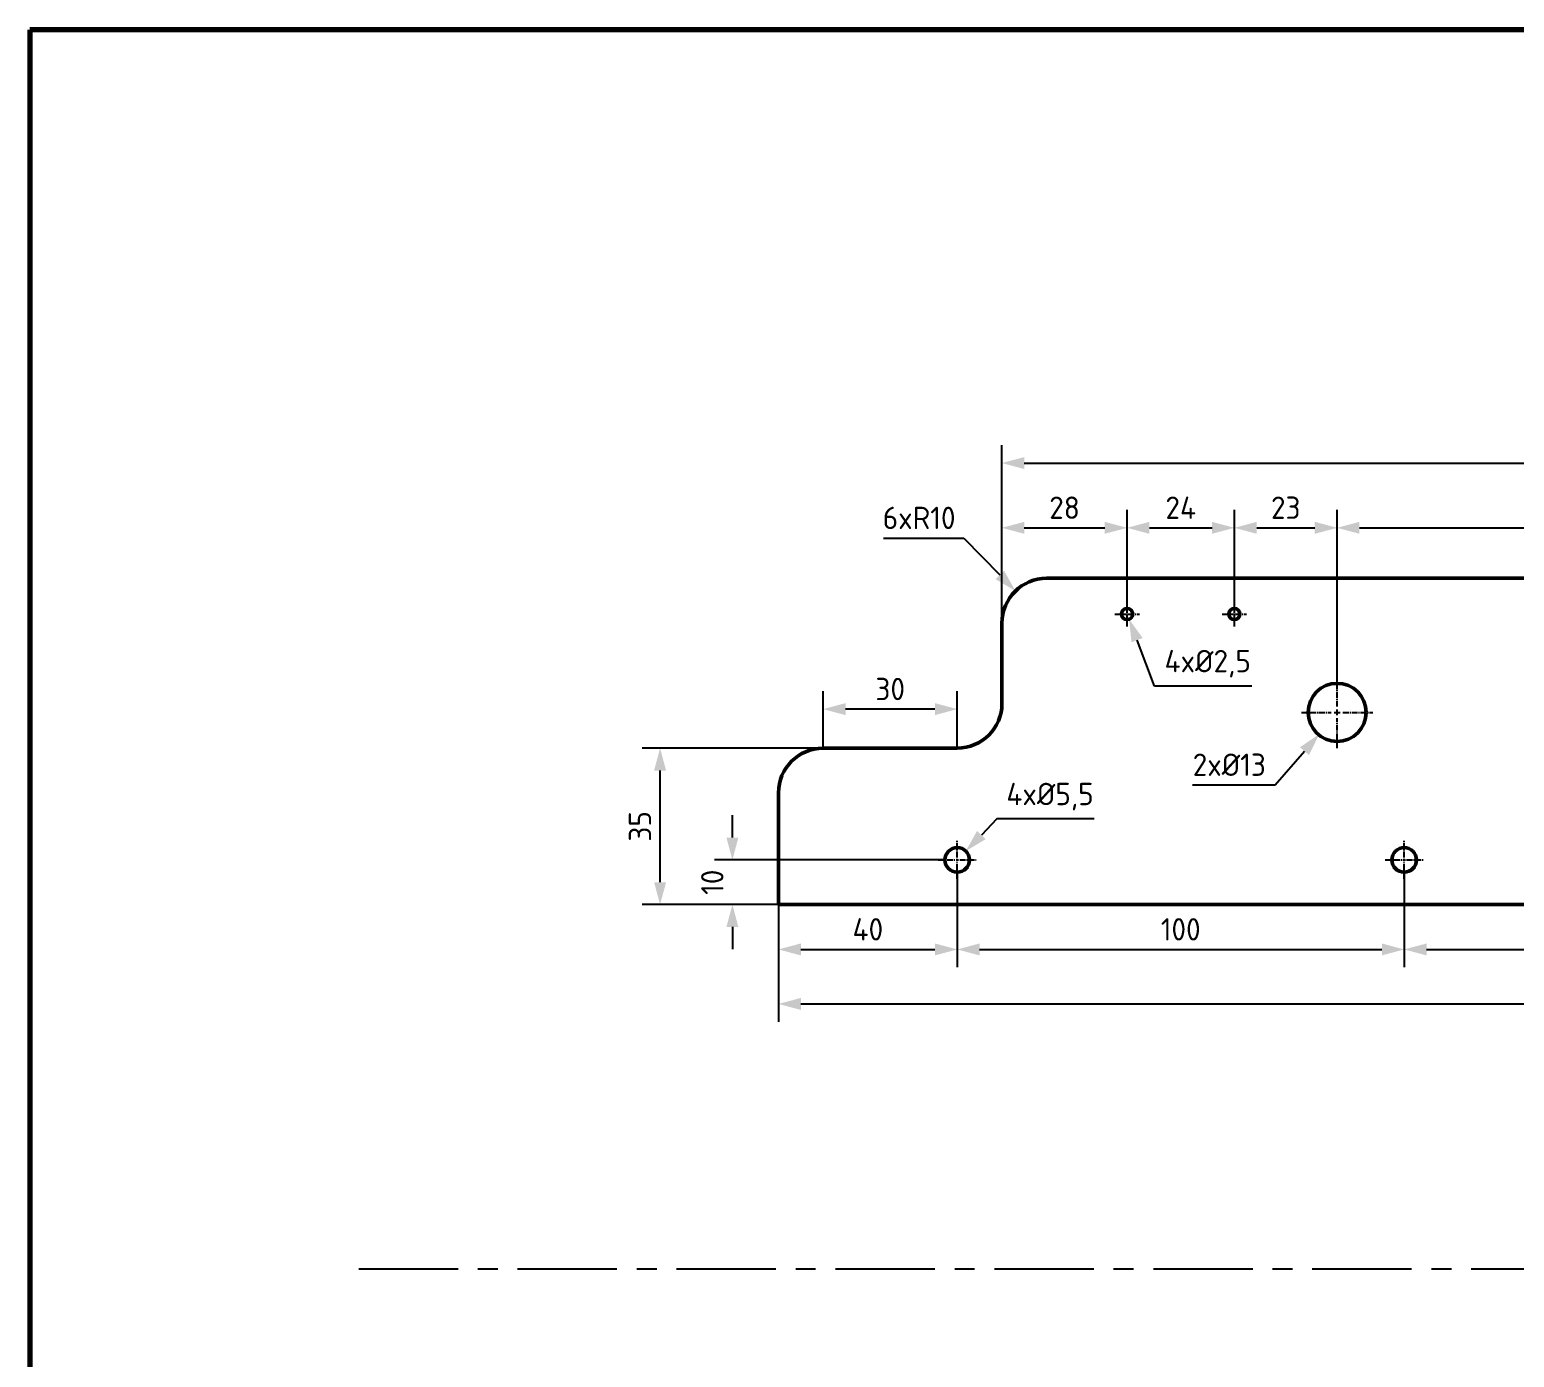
# Model space of a CAD drawing. Header units: millimetres. Extents: x -190 to 12889, y -227 to 3957.
# Drawn here: x 55.4 to 387.6, y 778.1 to 1075.1 of the extents above; entities that cross this region are included whole.
import ezdxf

# ---------------------------------------------------------------- set-up
doc = ezdxf.new("R2010")
doc.units = ezdxf.units.MM
doc.header["$LTSCALE"] = 0.7
doc.header["$PDMODE"] = 35
doc.header["$PDSIZE"] = -4
doc.linetypes.add('CENTER', pattern=[50.8, 31.75, -6.35, 6.35, -6.35])
doc.linetypes.add('CENTER2', pattern=[1.125, 0.75, -0.125, 0.125, -0.125])
doc.layers.get('0').update_dxf_attribs({"color": 255})
for name, color, linetype, lineweight in [('0.5', 7, 'Continuous', 50), ('DIM', 94, 'Continuous', 25), ('KHUNGBV', 5, 'Continuous', 70)]:
    doc.layers.add(name, color=color, linetype=linetype, lineweight=lineweight)
doc.layers.add('DTAM', color=6, linetype='CENTER')
doc.styles.add('TCVN-7284', font='tcvn+7284-2003r.ttf')
doc.dimstyles.new('TCVN_ISO-25_RadiusDia', dxfattribs={"dimtxt": 2.5, "dimasz": 2.5, "dimexe": 2, "dimexo": 0, "dimgap": 1, "dimtad": 1, "dimtoh": 1, "dimtxsty": 'TCVN-7284', "dimblk": 'Arrow', "dimcen": 0, "dimclrd": 256, "dimclre": 256, "dimclrt": 256, "dimadec": 0, "dimazin": 0, "dimtfac": 1, "dimtofl": 0, "dimtmove": 1, "dimatfit": 0, "dimldrblk": 'Arrow', "dimfxl": 1, "dimlwd": -1, "dimlwe": -1, "dimarcsym": 0})

# ---------------------------------------------------------------- blocks, each defined once
blk = doc.blocks.new('KHUNG_A3')
at = {"layer": 'KHUNGBV', "color": 8, "linetype": 'Continuous', "ltscale": 0.66}
for p, q in [((481.71, 341.61), (61.71, 341.61)), ((61.71, 341.61), (61.71, 44.61))]:
    blk.add_line(p, q, dxfattribs=at)
blk = doc.blocks.new('*U137')
at = {"color": 0, "linetype": 'CENTER2', "ltscale": 2.5, "transparency": 16777216}
for p, q in [((0, 0.55), (0, 4.25)), ((-4.25, 0), (-0.55, 0)), ((0.55, 0), (4.25, 0)), ((0, -4.25), (0, -0.55))]:
    blk.add_line(p, q, dxfattribs=at)
at = {"color": 0, "linetype": 'Continuous', "ltscale": 2.5, "transparency": 16777216}
for p, q in [((-0.275, 0), (0.275, 0)), ((0, -0.275), (0, 0.275))]:
    blk.add_line(p, q, dxfattribs=at)
blk = doc.blocks.new('*U138')
at = {"color": 0, "linetype": 'CENTER2', "ltscale": 2.5, "transparency": 16777216}
for p, q in [((-2.75, 0), (-0.25, 0)), ((0, 0.25), (0, 2.75)), ((0.25, 0), (2.75, 0)), ((0, -2.75), (0, -0.25))]:
    blk.add_line(p, q, dxfattribs=at)
at = {"color": 0, "linetype": 'Continuous', "ltscale": 2.5, "transparency": 16777216}
for p, q in [((-0.125, 0), (0.125, 0)), ((0, -0.125), (0, 0.125))]:
    blk.add_line(p, q, dxfattribs=at)
blk = doc.blocks.new('*U139')
at = {"color": 0, "linetype": 'CENTER2', "ltscale": 2.5, "transparency": 16777216}
for p, q in [((-2.75, 0), (-0.25, 0)), ((0, 0.25), (0, 2.75)), ((0.25, 0), (2.75, 0)), ((0, -2.75), (0, -0.25))]:
    blk.add_line(p, q, dxfattribs=at)
at = {"color": 0, "linetype": 'Continuous', "ltscale": 2.5, "transparency": 16777216}
for p, q in [((-0.125, 0), (0.125, 0)), ((0, -0.125), (0, 0.125))]:
    blk.add_line(p, q, dxfattribs=at)
blk = doc.blocks.new('*U140')
at = {"color": 0, "linetype": 'CENTER2', "ltscale": 2.5, "transparency": 16777216}
for p, q in [((0, 1.3), (0, 8)), ((-8, 0), (-1.3, 0)), ((1.3, 0), (8, 0)), ((0, -8), (0, -1.3))]:
    blk.add_line(p, q, dxfattribs=at)
at = {"color": 0, "linetype": 'Continuous', "ltscale": 2.5, "transparency": 16777216}
for p, q in [((-0.65, 0), (0.65, 0)), ((0, -0.65), (0, 0.65))]:
    blk.add_line(p, q, dxfattribs=at)
blk = doc.blocks.new('*U141')
at = {"color": 0, "linetype": 'CENTER2', "ltscale": 2.5, "transparency": 16777216}
for p, q in [((0, 0.55), (0, 4.25)), ((-4.25, 0), (-0.55, 0)), ((0.55, 0), (4.25, 0)), ((0, -4.25), (0, -0.55))]:
    blk.add_line(p, q, dxfattribs=at)
at = {"color": 0, "linetype": 'Continuous', "ltscale": 2.5, "transparency": 16777216}
for p, q in [((-0.275, 0), (0.275, 0)), ((0, -0.275), (0, 0.275))]:
    blk.add_line(p, q, dxfattribs=at)
blk = doc.blocks.new('kad')
at = {"layer": '0.5'}
for p, q in [((8277.51, 687497.72), (7957.51, 687497.72)), ((7947.51, 687487.72), (7947.51, 687469.72)), ((7937.51, 687459.72), (7907.51, 687459.72)), ((7897.51, 687449.72), (7897.51, 687424.72)), ((7897.51, 687424.72), (8337.51, 687424.72))]:
    blk.add_line(p, q, dxfattribs=at)
for centre, radius in [((7975.51, 687489.72), 1.25), ((7999.51, 687489.72), 1.25), ((8022.51, 687467.72), 6.5), ((7937.51, 687434.72), 2.75), ((8037.51, 687434.72), 2.75)]:
    blk.add_circle(centre, radius, dxfattribs=at)
for centre, start, end in [((7957.51, 687487.72), 90, 180), ((7937.51, 687469.72), 270, 0), ((7907.51, 687449.72), 90, 180)]:
    blk.add_arc(centre, 10, start, end, dxfattribs=at)
at = {"color": 1, "linetype": 'CENTER2', "ltscale": 2.5}
for name, p in [('*U138', (7975.51, 687489.72)), ('*U139', (7999.51, 687489.72)), ('*U140', (8022.51, 687467.72)), ('*U137', (7937.51, 687434.72)), ('*U141', (8037.51, 687434.72))]:
    blk.add_blockref(name, p, dxfattribs=at)
blk = doc.blocks.new('Arrow')
at = {"layer": 'DIM'}
blk.add_solid([(-1, 0.268), (-1, -0.268), (0, 0)], dxfattribs=at)
blk = doc.blocks.new('*D413')
at = {"layer": 'Defpoints', "color": 0, "ltscale": 0.7, "transparency": 16777216}
for p in [(300.97, 963.65), (300.97, 945.61), (272.97, 942.36)]:
    blk.add_point(p, dxfattribs=at)
at = {"layer": 'DIM', "ltscale": 0.7, "transparency": 16777216}
for p, q in [((272.97, 942.36), (272.97, 967.65)), ((300.97, 945.61), (300.97, 967.65)), ((277.97, 963.65), (295.97, 963.65))]:
    blk.add_line(p, q, dxfattribs=at)
at = {"layer": 'DIM', "ltscale": 0.7, "transparency": 16777216, "xscale": 5, "yscale": 5, "zscale": 5, "rotation": 180}
blk.add_blockref('Arrow', (272.97, 963.65), dxfattribs=at)
at = {"layer": 'DIM', "ltscale": 0.7, "transparency": 16777216, "xscale": 5, "yscale": 5, "zscale": 5}
blk.add_blockref('Arrow', (300.97, 963.65), dxfattribs=at)
at = {"layer": 'DIM', "ltscale": 0.7, "transparency": 16777216, "insert": (286.97, 968.15), "char_height": 5, "attachment_point": 5, "style": 'TCVN-7284', "bg_fill": 3, "box_fill_scale": 1.1, "bg_fill_color": 256, "bg_fill_true_color": 13158600, "bg_fill_transparency": 0}
blk.add_mtext('28', dxfattribs=at)
blk = doc.blocks.new('*D414')
at = {"layer": 'Defpoints', "color": 0, "ltscale": 0.7, "transparency": 16777216}
for p in [(324.97, 963.65), (300.97, 945.61), (324.97, 945.61)]:
    blk.add_point(p, dxfattribs=at)
at = {"layer": 'DIM', "ltscale": 0.7, "transparency": 16777216}
for p, q in [((300.97, 945.61), (300.97, 967.65)), ((324.97, 945.61), (324.97, 967.65)), ((305.97, 963.65), (319.97, 963.65))]:
    blk.add_line(p, q, dxfattribs=at)
at = {"layer": 'DIM', "ltscale": 0.7, "transparency": 16777216, "xscale": 5, "yscale": 5, "zscale": 5, "rotation": 180}
blk.add_blockref('Arrow', (300.97, 963.65), dxfattribs=at)
at = {"layer": 'DIM', "ltscale": 0.7, "transparency": 16777216, "xscale": 5, "yscale": 5, "zscale": 5}
blk.add_blockref('Arrow', (324.97, 963.65), dxfattribs=at)
at = {"layer": 'DIM', "ltscale": 0.7, "transparency": 16777216, "insert": (312.97, 968.15), "char_height": 5, "attachment_point": 5, "style": 'TCVN-7284', "bg_fill": 3, "box_fill_scale": 1.1, "bg_fill_color": 256, "bg_fill_true_color": 13158600, "bg_fill_transparency": 0}
blk.add_mtext('24', dxfattribs=at)
blk = doc.blocks.new('*D415')
at = {"layer": 'Defpoints', "color": 0, "ltscale": 0.7, "transparency": 16777216}
for p in [(347.97, 963.65), (324.97, 945.61), (347.97, 928.86)]:
    blk.add_point(p, dxfattribs=at)
at = {"layer": 'DIM', "ltscale": 0.7, "transparency": 16777216}
for p, q in [((324.97, 945.61), (324.97, 967.65)), ((347.97, 928.86), (347.97, 967.65)), ((329.97, 963.65), (342.97, 963.65))]:
    blk.add_line(p, q, dxfattribs=at)
at = {"layer": 'DIM', "ltscale": 0.7, "transparency": 16777216, "xscale": 5, "yscale": 5, "zscale": 5, "rotation": 180}
blk.add_blockref('Arrow', (324.97, 963.65), dxfattribs=at)
at = {"layer": 'DIM', "ltscale": 0.7, "transparency": 16777216, "xscale": 5, "yscale": 5, "zscale": 5}
blk.add_blockref('Arrow', (347.97, 963.65), dxfattribs=at)
at = {"layer": 'DIM', "ltscale": 0.7, "transparency": 16777216, "insert": (336.47, 968.15), "char_height": 5, "attachment_point": 5, "style": 'TCVN-7284', "bg_fill": 3, "box_fill_scale": 1.1, "bg_fill_color": 256, "bg_fill_true_color": 13158600, "bg_fill_transparency": 0}
blk.add_mtext('23', dxfattribs=at)
blk = doc.blocks.new('*D416')
at = {"layer": 'Defpoints', "color": 0, "ltscale": 0.7, "transparency": 16777216}
for p in [(442.97, 963.65), (442.97, 930.36), (347.97, 928.86)]:
    blk.add_point(p, dxfattribs=at)
at = {"layer": 'DIM', "ltscale": 0.7, "transparency": 16777216}
for p, q in [((347.97, 928.86), (347.97, 967.65)), ((442.97, 930.36), (442.97, 967.65)), ((352.97, 963.65), (437.97, 963.65))]:
    blk.add_line(p, q, dxfattribs=at)
at = {"layer": 'DIM', "ltscale": 0.7, "transparency": 16777216, "xscale": 5, "yscale": 5, "zscale": 5, "rotation": 180}
blk.add_blockref('Arrow', (347.97, 963.65), dxfattribs=at)
at = {"layer": 'DIM', "ltscale": 0.7, "transparency": 16777216, "xscale": 5, "yscale": 5, "zscale": 5}
blk.add_blockref('Arrow', (442.97, 963.65), dxfattribs=at)
at = {"layer": 'DIM', "ltscale": 0.7, "transparency": 16777216, "insert": (395.47, 968.15), "char_height": 5, "attachment_point": 5, "style": 'TCVN-7284', "bg_fill": 3, "box_fill_scale": 1.1, "bg_fill_color": 256, "bg_fill_true_color": 13158600, "bg_fill_transparency": 0}
blk.add_mtext('95', dxfattribs=at)
blk = doc.blocks.new('*D420')
at = {"layer": 'Defpoints', "color": 0, "ltscale": 0.7, "transparency": 16777216}
for p in [(232.97, 923.09), (232.97, 914.36), (262.97, 914.36)]:
    blk.add_point(p, dxfattribs=at)
at = {"layer": 'DIM', "ltscale": 0.7, "transparency": 16777216}
for p, q in [((232.97, 914.36), (232.97, 927.09)), ((262.97, 914.36), (262.97, 927.09)), ((257.97, 923.09), (237.97, 923.09))]:
    blk.add_line(p, q, dxfattribs=at)
at = {"layer": 'DIM', "ltscale": 0.7, "transparency": 16777216, "xscale": 5, "yscale": 5, "zscale": 5, "rotation": 180}
blk.add_blockref('Arrow', (232.97, 923.09), dxfattribs=at)
at = {"layer": 'DIM', "ltscale": 0.7, "transparency": 16777216, "xscale": 5, "yscale": 5, "zscale": 5}
blk.add_blockref('Arrow', (262.97, 923.09), dxfattribs=at)
at = {"layer": 'DIM', "ltscale": 0.7, "transparency": 16777216, "insert": (247.97, 927.59), "char_height": 5, "attachment_point": 5, "style": 'TCVN-7284', "bg_fill": 3, "box_fill_scale": 1.1, "bg_fill_color": 256, "bg_fill_true_color": 13158600, "bg_fill_transparency": 0}
blk.add_mtext('30', dxfattribs=at)
blk = doc.blocks.new('*D421')
at = {"layer": 'Defpoints', "color": 0, "ltscale": 0.7, "transparency": 16777216}
for p in [(212.66, 889.36), (260.22, 889.36), (222.97, 879.36)]:
    blk.add_point(p, dxfattribs=at)
at = {"layer": 'DIM', "ltscale": 0.7, "transparency": 16777216}
for p, q in [((212.66, 894.36), (212.66, 899.36)), ((260.22, 889.36), (208.66, 889.36)), ((222.97, 879.36), (208.66, 879.36)), ((212.66, 874.36), (212.66, 869.36))]:
    blk.add_line(p, q, dxfattribs=at)
at = {"layer": 'DIM', "ltscale": 0.7, "transparency": 16777216, "xscale": 5, "yscale": 5, "zscale": 5}
for p, rotation in [((212.66, 889.36), 270), ((212.66, 879.36), 90)]:
    blk.add_blockref('Arrow', p, dxfattribs=dict(at, rotation=rotation))
at = {"layer": 'DIM', "ltscale": 0.7, "transparency": 16777216, "insert": (208.16, 884.36), "char_height": 5, "attachment_point": 5, "rotation": 90, "style": 'TCVN-7284', "bg_fill": 3, "box_fill_scale": 1.1, "bg_fill_color": 256, "bg_fill_true_color": 13158600, "bg_fill_transparency": 0}
blk.add_mtext('10', dxfattribs=at)
blk = doc.blocks.new('*D422')
at = {"layer": 'Defpoints', "color": 0, "ltscale": 0.7, "transparency": 16777216}
for p in [(196.48, 914.36), (232.97, 914.36), (222.97, 879.36)]:
    blk.add_point(p, dxfattribs=at)
at = {"layer": 'DIM', "ltscale": 0.7, "transparency": 16777216}
for p, q in [((232.97, 914.36), (192.48, 914.36)), ((196.48, 884.36), (196.48, 909.36)), ((222.97, 879.36), (192.48, 879.36))]:
    blk.add_line(p, q, dxfattribs=at)
at = {"layer": 'DIM', "ltscale": 0.7, "transparency": 16777216, "xscale": 5, "yscale": 5, "zscale": 5}
for p, rotation in [((196.48, 914.36), 90), ((196.48, 879.36), 270)]:
    blk.add_blockref('Arrow', p, dxfattribs=dict(at, rotation=rotation))
at = {"layer": 'DIM', "ltscale": 0.7, "transparency": 16777216, "insert": (191.98, 896.86), "char_height": 5, "attachment_point": 5, "rotation": 90, "style": 'TCVN-7284', "bg_fill": 3, "box_fill_scale": 1.1, "bg_fill_color": 256, "bg_fill_true_color": 13158600, "bg_fill_transparency": 0}
blk.add_mtext('35', dxfattribs=at)
blk = doc.blocks.new('*D423')
at = {"layer": 'Defpoints', "color": 0, "ltscale": 0.7, "transparency": 16777216}
for p in [(262.97, 886.61), (222.97, 879.36), (262.97, 869.33)]:
    blk.add_point(p, dxfattribs=at)
at = {"layer": 'DIM', "ltscale": 0.7, "transparency": 16777216}
for p, q in [((262.97, 886.61), (262.97, 865.33)), ((222.97, 879.36), (222.97, 865.33)), ((227.97, 869.33), (257.97, 869.33))]:
    blk.add_line(p, q, dxfattribs=at)
at = {"layer": 'DIM', "ltscale": 0.7, "transparency": 16777216, "xscale": 5, "yscale": 5, "zscale": 5, "rotation": 180}
blk.add_blockref('Arrow', (222.97, 869.33), dxfattribs=at)
at = {"layer": 'DIM', "ltscale": 0.7, "transparency": 16777216, "xscale": 5, "yscale": 5, "zscale": 5}
blk.add_blockref('Arrow', (262.97, 869.33), dxfattribs=at)
at = {"layer": 'DIM', "ltscale": 0.7, "transparency": 16777216, "insert": (242.97, 873.83), "char_height": 5, "attachment_point": 5, "style": 'TCVN-7284', "bg_fill": 3, "box_fill_scale": 1.1, "bg_fill_color": 256, "bg_fill_true_color": 13158600, "bg_fill_transparency": 0}
blk.add_mtext('40', dxfattribs=at)
blk = doc.blocks.new('*D424')
at = {"layer": 'Defpoints', "color": 0, "ltscale": 0.7, "transparency": 16777216}
for p in [(262.97, 886.61), (362.97, 886.61), (362.97, 869.33)]:
    blk.add_point(p, dxfattribs=at)
at = {"layer": 'DIM', "ltscale": 0.7, "transparency": 16777216}
for p, q in [((262.97, 886.61), (262.97, 865.33)), ((362.97, 886.61), (362.97, 865.33)), ((267.97, 869.33), (357.97, 869.33))]:
    blk.add_line(p, q, dxfattribs=at)
at = {"layer": 'DIM', "ltscale": 0.7, "transparency": 16777216, "xscale": 5, "yscale": 5, "zscale": 5, "rotation": 180}
blk.add_blockref('Arrow', (262.97, 869.33), dxfattribs=at)
at = {"layer": 'DIM', "ltscale": 0.7, "transparency": 16777216, "xscale": 5, "yscale": 5, "zscale": 5}
blk.add_blockref('Arrow', (362.97, 869.33), dxfattribs=at)
at = {"layer": 'DIM', "ltscale": 0.7, "transparency": 16777216, "insert": (312.97, 873.83), "char_height": 5, "attachment_point": 5, "style": 'TCVN-7284', "bg_fill": 3, "box_fill_scale": 1.1, "bg_fill_color": 256, "bg_fill_true_color": 13158600, "bg_fill_transparency": 0}
blk.add_mtext('100', dxfattribs=at)
blk = doc.blocks.new('*D425')
at = {"layer": 'Defpoints', "color": 0, "ltscale": 0.7, "transparency": 16777216}
for p in [(362.97, 886.61), (522.97, 886.61), (522.97, 869.33)]:
    blk.add_point(p, dxfattribs=at)
at = {"layer": 'DIM', "ltscale": 0.7, "transparency": 16777216}
for p, q in [((362.97, 886.61), (362.97, 865.33)), ((522.97, 886.61), (522.97, 865.33)), ((367.97, 869.33), (517.97, 869.33))]:
    blk.add_line(p, q, dxfattribs=at)
at = {"layer": 'DIM', "ltscale": 0.7, "transparency": 16777216, "xscale": 5, "yscale": 5, "zscale": 5, "rotation": 180}
blk.add_blockref('Arrow', (362.97, 869.33), dxfattribs=at)
at = {"layer": 'DIM', "ltscale": 0.7, "transparency": 16777216, "xscale": 5, "yscale": 5, "zscale": 5}
blk.add_blockref('Arrow', (522.97, 869.33), dxfattribs=at)
at = {"layer": 'DIM', "ltscale": 0.7, "transparency": 16777216, "insert": (442.97, 873.83), "char_height": 5, "attachment_point": 5, "style": 'TCVN-7284', "bg_fill": 3, "box_fill_scale": 1.1, "bg_fill_color": 256, "bg_fill_true_color": 13158600, "bg_fill_transparency": 0}
blk.add_mtext('160', dxfattribs=at)
blk = doc.blocks.new('*D427')
at = {"layer": 'Defpoints', "color": 0, "ltscale": 0.7, "transparency": 16777216}
for p in [(222.97, 879.36), (662.97, 879.36), (662.97, 857.14)]:
    blk.add_point(p, dxfattribs=at)
at = {"layer": 'DIM', "ltscale": 0.7, "transparency": 16777216}
for p, q in [((222.97, 879.36), (222.97, 853.14)), ((662.97, 879.36), (662.97, 853.14)), ((227.97, 857.14), (657.97, 857.14))]:
    blk.add_line(p, q, dxfattribs=at)
at = {"layer": 'DIM', "ltscale": 0.7, "transparency": 16777216, "xscale": 5, "yscale": 5, "zscale": 5, "rotation": 180}
blk.add_blockref('Arrow', (222.97, 857.14), dxfattribs=at)
at = {"layer": 'DIM', "ltscale": 0.7, "transparency": 16777216, "xscale": 5, "yscale": 5, "zscale": 5}
blk.add_blockref('Arrow', (662.97, 857.14), dxfattribs=at)
at = {"layer": 'DIM', "ltscale": 0.7, "transparency": 16777216, "insert": (442.97, 861.64), "char_height": 5, "attachment_point": 5, "style": 'TCVN-7284', "bg_fill": 3, "box_fill_scale": 1.1, "bg_fill_color": 256, "bg_fill_true_color": 13158600, "bg_fill_transparency": 0}
blk.add_mtext('440', dxfattribs=at)
blk = doc.blocks.new('*D431')
at = {"layer": 'Defpoints', "color": 0, "ltscale": 0.7, "transparency": 16777216}
for p in [(264.88, 891.33), (261.06, 887.38)]:
    blk.add_point(p, dxfattribs=at)
at = {"layer": 'DIM', "ltscale": 0.7, "transparency": 16777216}
for p, q in [((271.84, 898.52), (268.36, 894.93)), ((293.59, 898.52), (271.84, 898.52))]:
    blk.add_line(p, q, dxfattribs=at)
at = {"layer": 'DIM', "ltscale": 0.7, "transparency": 16777216, "xscale": 5, "yscale": 5, "zscale": 5, "rotation": 225.9173356327976}
blk.add_blockref('Arrow', (264.88, 891.33), dxfattribs=at)
at = {"layer": 'DIM', "ltscale": 0.7, "transparency": 16777216, "insert": (283.72, 903.52), "char_height": 5, "attachment_point": 5, "style": 'TCVN-7284', "bg_fill": 3, "box_fill_scale": 1.1, "bg_fill_color": 256, "bg_fill_true_color": 13158600, "bg_fill_transparency": 0}
blk.add_mtext('4x%%C5,5', dxfattribs=at)
blk = doc.blocks.new('*D432')
at = {"layer": 'Defpoints', "color": 0, "ltscale": 0.7, "transparency": 16777216}
for p in [(300.52, 945.53), (301.42, 943.19)]:
    blk.add_point(p, dxfattribs=at)
at = {"layer": 'DIM', "ltscale": 0.7, "transparency": 16777216}
for p, q in [((307.13, 928.25), (303.2, 938.52)), ((328.88, 928.25), (307.13, 928.25))]:
    blk.add_line(p, q, dxfattribs=at)
at = {"layer": 'DIM', "ltscale": 0.7, "transparency": 16777216, "xscale": 5, "yscale": 5, "zscale": 5, "rotation": 110.9349713484181}
blk.add_blockref('Arrow', (301.42, 943.19), dxfattribs=at)
at = {"layer": 'DIM', "ltscale": 0.7, "transparency": 16777216, "insert": (319.01, 933.25), "char_height": 5, "attachment_point": 5, "style": 'TCVN-7284', "bg_fill": 3, "box_fill_scale": 1.1, "bg_fill_color": 256, "bg_fill_true_color": 13158600, "bg_fill_transparency": 0}
blk.add_mtext('4x%%C2,5', dxfattribs=at)
blk = doc.blocks.new('*D433')
at = {"layer": 'Defpoints', "color": 0, "ltscale": 0.7, "transparency": 16777216}
for p in [(352.49, 927.26), (343.95, 917.46)]:
    blk.add_point(p, dxfattribs=at)
at = {"layer": 'DIM', "ltscale": 0.7, "transparency": 16777216}
for p, q in [((334.09, 906.15), (340.66, 913.69)), ((315.59, 906.15), (334.09, 906.15))]:
    blk.add_line(p, q, dxfattribs=at)
at = {"layer": 'DIM', "ltscale": 0.7, "transparency": 16777216, "xscale": 5, "yscale": 5, "zscale": 5, "rotation": 48.9208811751627}
blk.add_blockref('Arrow', (343.95, 917.46), dxfattribs=at)
at = {"layer": 'DIM', "ltscale": 0.7, "transparency": 16777216, "insert": (323.84, 910.65), "char_height": 5, "attachment_point": 5, "style": 'TCVN-7284', "bg_fill": 3, "box_fill_scale": 1.1, "bg_fill_color": 256, "bg_fill_true_color": 13158600, "bg_fill_transparency": 0}
blk.add_mtext('2x%%C13', dxfattribs=at)
blk = doc.blocks.new('*D435')
at = {"layer": 'Defpoints', "color": 0, "ltscale": 0.7, "transparency": 16777216}
for p in [(612.97, 978.14), (272.97, 942.36), (612.97, 942.36)]:
    blk.add_point(p, dxfattribs=at)
at = {"layer": 'DIM', "ltscale": 0.7, "transparency": 16777216}
for p, q in [((272.97, 942.36), (272.97, 982.14)), ((612.97, 942.36), (612.97, 982.14)), ((277.97, 978.14), (607.97, 978.14))]:
    blk.add_line(p, q, dxfattribs=at)
at = {"layer": 'DIM', "ltscale": 0.7, "transparency": 16777216, "xscale": 5, "yscale": 5, "zscale": 5, "rotation": 180}
blk.add_blockref('Arrow', (272.97, 978.14), dxfattribs=at)
at = {"layer": 'DIM', "ltscale": 0.7, "transparency": 16777216, "xscale": 5, "yscale": 5, "zscale": 5}
blk.add_blockref('Arrow', (612.97, 978.14), dxfattribs=at)
at = {"layer": 'DIM', "ltscale": 0.7, "transparency": 16777216, "insert": (442.97, 982.64), "char_height": 5, "attachment_point": 5, "style": 'TCVN-7284', "bg_fill": 3, "box_fill_scale": 1.1, "bg_fill_color": 256, "bg_fill_true_color": 13158600, "bg_fill_transparency": 0}
blk.add_mtext('340', dxfattribs=at)
blk = doc.blocks.new('*D679')
at = {"layer": 'Defpoints', "color": 0, "ltscale": 0.7, "transparency": 16777216}
for p in [(275.99, 949.52), (282.97, 942.36)]:
    blk.add_point(p, dxfattribs=at)
at = {"layer": 'DIM', "ltscale": 0.7, "transparency": 16777216}
for p, q in [((246.44, 961.37), (264.44, 961.37)), ((264.44, 961.37), (272.5, 953.1))]:
    blk.add_line(p, q, dxfattribs=at)
at = {"layer": 'DIM', "ltscale": 0.7, "transparency": 16777216, "xscale": 5, "yscale": 5, "zscale": 5, "rotation": 314.2640692898322}
blk.add_blockref('Arrow', (275.99, 949.52), dxfattribs=at)
at = {"layer": 'DIM', "ltscale": 0.7, "transparency": 16777216, "insert": (254.44, 965.87), "char_height": 5, "attachment_point": 5, "style": 'TCVN-7284', "bg_fill": 3, "box_fill_scale": 1.1, "bg_fill_color": 256, "bg_fill_true_color": 13158600, "bg_fill_transparency": 0}
blk.add_mtext('6xR10', dxfattribs=at)

msp = doc.modelspace()

# ---------------------------------------------------------------- linework, layer by layer
at = {"layer": 'DTAM', "linetype": 'CENTER'}
msp.add_line((129.047, 797.9109), (809.0766, 797.9109), dxfattribs=at)

# ---------------------------------------------------------------- block references
at = {"color": 1}
msp.add_blockref('kad', (-7674.5417, -686545.3654), dxfattribs=at)
at = {"layer": 'DIM', "xscale": 2, "yscale": 2, "zscale": 2}
msp.add_blockref('KHUNG_A3', (-67.9974, 391.8635), dxfattribs=at)

# ---------------------------------------------------------------- next in the draw order: dimensions: what is measured, and where the dimension line sits
at = {"layer": 'DIM', "ltscale": 0.7}
for base, p1, p2, picture, middle in [((300.971, 963.6547), (272.971, 942.359), (300.971, 945.609), '*D413', (286.971, 968.1547)), ((232.971, 923.0901), (262.971, 914.359), (232.971, 914.359), '*D420', (247.971, 927.5901))]:
    dim = msp.add_linear_dim(base=base, p1=p1, p2=p2, dimstyle='TCVN_ISO-25_RadiusDia', override={"dimscale": 2, "dimtfill": 1, "dimarcsym": 1}, dxfattribs=at)
    dim.commit()
    dim.dimension.update_dxf_attribs({"geometry": picture, "text_midpoint": middle})
dim = msp.add_linear_dim(base=(212.6591, 889.359), p1=(222.971, 879.359), p2=(260.221, 889.359), angle=90, dimstyle='TCVN_ISO-25_RadiusDia', override={"dimscale": 2, "dimtfill": 1, "dimarcsym": 1}, dxfattribs=at)
dim.commit()
dim.dimension.update_dxf_attribs({"geometry": '*D421', "text_midpoint": (212.6591, 884.359), "dimtype": 160})

# ---------------------------------------------------------------- next in the draw order: dimensions: what is measured, and where the dimension line sits
dim = msp.add_linear_dim(base=(324.971, 963.6547), p1=(300.971, 945.609), p2=(324.971, 945.609), dimstyle='TCVN_ISO-25_RadiusDia', override={"dimscale": 2, "dimtmove": 1, "dimtfill": 1, "dimarcsym": 1}, dxfattribs=at)
dim.commit()
dim.dimension.update_dxf_attribs({"geometry": '*D414', "text_midpoint": (312.971, 968.1547)})
dim = msp.add_linear_dim(base=(196.4811, 914.359), p1=(222.971, 879.359), p2=(232.971, 914.359), angle=90, dimstyle='TCVN_ISO-25_RadiusDia', override={"dimscale": 2, "dimtfill": 1, "dimarcsym": 1}, dxfattribs=at)
dim.commit()
dim.dimension.update_dxf_attribs({"geometry": '*D422', "text_midpoint": (191.9811, 896.859)})

# ---------------------------------------------------------------- next in the draw order: dimensions: what is measured, and where the dimension line sits
for base, p1, p2, picture, middle in [((347.971, 963.6547), (324.971, 945.609), (347.971, 928.859), '*D415', (336.471, 968.1547)), ((262.971, 869.3301), (222.971, 879.359), (262.971, 886.609), '*D423', (242.971, 873.8301))]:
    dim = msp.add_linear_dim(base=base, p1=p1, p2=p2, dimstyle='TCVN_ISO-25_RadiusDia', override={"dimscale": 2, "dimtmove": 1, "dimtfill": 1, "dimarcsym": 1}, dxfattribs=at)
    dim.commit()
    dim.dimension.update_dxf_attribs({"geometry": picture, "text_midpoint": middle})

# ---------------------------------------------------------------- next in the draw order: dimensions: what is measured, and where the dimension line sits
for base, p1, p2, picture, middle in [((442.971, 963.6547), (347.971, 928.859), (442.971, 930.359), '*D416', (395.471, 968.1547)), ((362.971, 869.3301), (262.971, 886.609), (362.971, 886.609), '*D424', (312.971, 873.8301))]:
    dim = msp.add_linear_dim(base=base, p1=p1, p2=p2, dimstyle='TCVN_ISO-25_RadiusDia', override={"dimscale": 2, "dimtmove": 1, "dimtfill": 1, "dimarcsym": 1}, dxfattribs=at)
    dim.commit()
    dim.dimension.update_dxf_attribs({"geometry": picture, "text_midpoint": middle})
dim = msp.add_diameter_dim_2p(p1=(300.5244, 945.5265), p2=(301.4176, 943.1915), dimstyle='TCVN_ISO-25_RadiusDia', override={"dimscale": 2, "dimpost": '4x%%C<>', "dimtfill": 1, "dimarcsym": 1}, dxfattribs=at)
dim.commit()
dim.dimension.update_dxf_attribs({"geometry": '*D432', "text_midpoint": (319.0096, 933.2477)})

# ---------------------------------------------------------------- next in the draw order: dimensions: what is measured, and where the dimension line sits
for base, p1, p2, override, picture, middle in [((612.971, 978.1443), (272.971, 942.359), (612.971, 942.359), {"dimscale": 2, "dimtp": 0.5, "dimtm": 0.5, "dimtfill": 1, "dimarcsym": 1}, '*D435', (442.971, 982.6443)), ((522.971, 869.3301), (362.971, 886.609), (522.971, 886.609), {"dimscale": 2, "dimtmove": 1, "dimtfill": 1, "dimarcsym": 1}, '*D425', (442.971, 873.8301))]:
    dim = msp.add_linear_dim(base=base, p1=p1, p2=p2, dimstyle='TCVN_ISO-25_RadiusDia', override=override, dxfattribs=at)
    dim.commit()
    dim.dimension.update_dxf_attribs({"geometry": picture, "text_midpoint": middle})
for p1, p2, override, picture, middle in [((352.4922, 927.2587), (343.9499, 917.4592), {"dimscale": 2, "dimpost": '2x%%C<>', "dimtfill": 1, "dimarcsym": 1}, '*D433', (323.8433, 910.6522)), ((261.0578, 887.3835), (264.8842, 891.3344), {"dimscale": 2, "dimpost": '4x%%C<>', "dimtfill": 1, "dimarcsym": 1}, '*D431', (283.7161, 903.5178))]:
    dim = msp.add_diameter_dim_2p(p1=p1, p2=p2, dimstyle='TCVN_ISO-25_RadiusDia', override=override, dxfattribs=at)
    dim.commit()
    dim.dimension.update_dxf_attribs({"geometry": picture, "text_midpoint": middle})

# ---------------------------------------------------------------- next in the draw order: dimensions: what is measured, and where the dimension line sits
dim = msp.add_radius_dim(center=(282.971, 942.359), mpoint=(275.9913, 949.5203), dimstyle='TCVN_ISO-25_RadiusDia', override={"dimscale": 2, "dimpost": '6xR<>', "dimtfill": 1, "dimarcsym": 1}, dxfattribs=at)
dim.commit()
dim.dimension.update_dxf_attribs({"geometry": '*D679', "text_midpoint": (264.4426, 961.3695), "dimtype": 164})
dim = msp.add_linear_dim(base=(662.971, 857.1418), p1=(222.971, 879.359), p2=(662.971, 879.359), dimstyle='TCVN_ISO-25_RadiusDia', override={"dimscale": 2, "dimtp": 0.5, "dimtm": 0.5, "dimtfill": 1, "dimarcsym": 1}, dxfattribs=at)
dim.commit()
dim.dimension.update_dxf_attribs({"geometry": '*D427', "text_midpoint": (442.971, 861.6418)})

doc.saveas('drawing.dxf')
